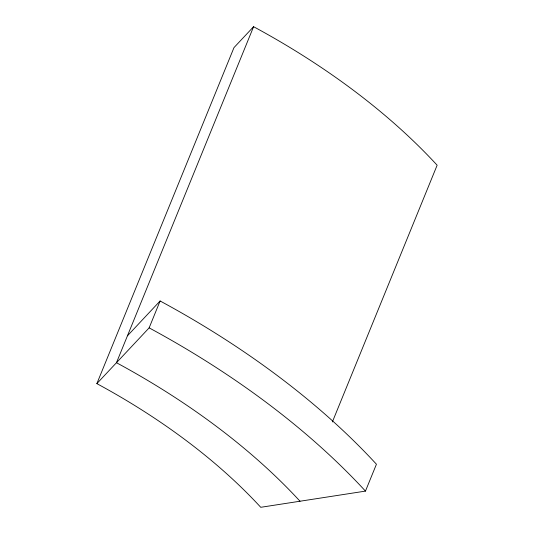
<?xml version="1.0" encoding="UTF-8"?>
<svg xmlns="http://www.w3.org/2000/svg" width="534" height="534" viewBox="0 0 534 534"><rect width="100%" height="100%" fill="white"/><g stroke="black" fill="none" stroke-linecap="round" stroke-linejoin="round"><path stroke-width="0.8" d="M127.432 335.833L160.107 300.976A565.506 300.508 22.2 0 1 376.437 464.226L365.463 491.106L260.746 507.3A428.415 227.658 22.2 0 0 96.861 383.626L233.985 47.613L253.59 26.7A479.826 254.978 22.2 0 1 437.139 165.213L332.375 421.927M253.59 26.7L116.465 362.713A479.826 254.978 22.2 0 1 300.015 501.226M96.861 383.626L149.14 327.863L160.107 300.976M149.14 327.863A565.506 300.508 22.2 0 1 365.463 491.106"/></g></svg>
